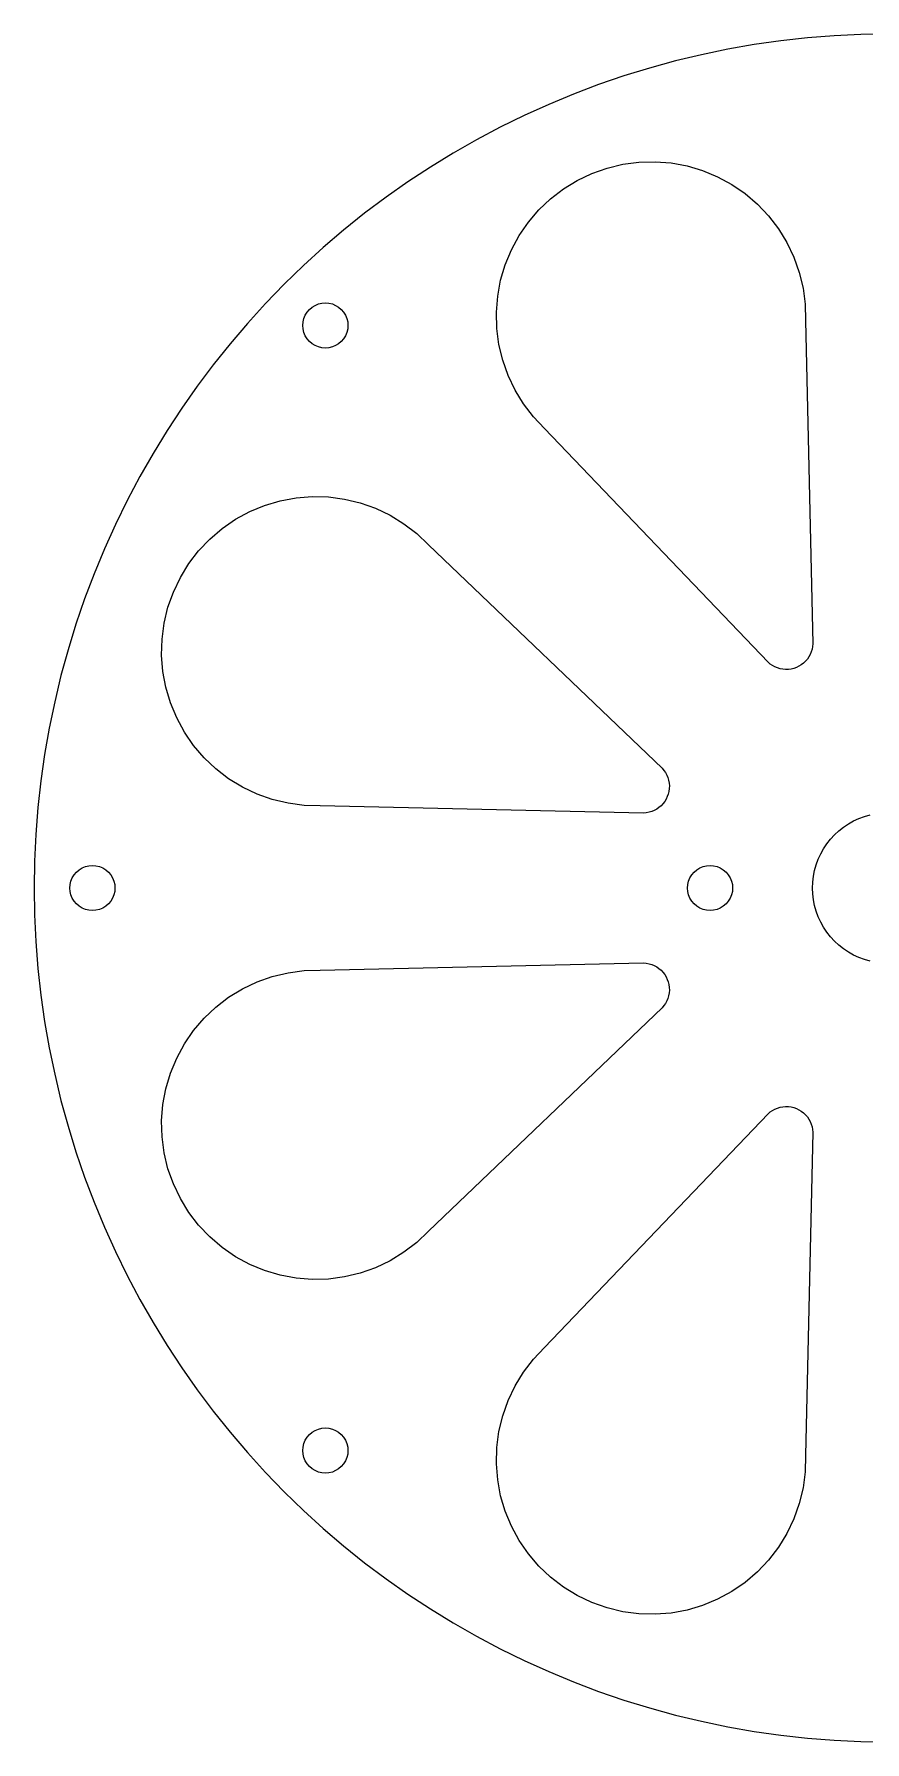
# Model space of a CAD drawing. Header units: metres. Extents: x -57 to 57, y -57 to 57.
# Drawn here: x -56.7 to -1.5, y -56.7 to 56.7 of the extents above; entities that cross this region are included whole.
import ezdxf

# ---------------------------------------------------------------- set-up
doc = ezdxf.new("R2010")
doc.units = ezdxf.units.M

msp = doc.modelspace()

# ---------------------------------------------------------------- linework, layer by layer
for p, q in [((0, 56.725), (-1.78177, 56.697)), ((-10.6292, 55.7202), (-12.3742, 55.3589)), ((-8.87373, 56.0266), (-10.6292, 55.7202)), ((-7.10953, 56.2777), (-8.87373, 56.0266)), ((-5.33829, 56.4733), (-7.10953, 56.2777)), ((-3.56178, 56.6131), (-5.33829, 56.4733)), ((-1.78177, 56.697), (-3.56178, 56.6131)), ((-15.8258, 54.4727), (-17.529, 53.9487)), ((-14.1069, 54.9429), (-15.8258, 54.4727)), ((-12.3742, 55.3589), (-14.1069, 54.9429)), ((-19.2149, 53.3715), (-20.8819, 52.7416)), ((-17.529, 53.9487), (-19.2149, 53.3715)), ((-20.8819, 52.7416), (-22.5282, 52.0596)), ((-24.1523, 51.3263), (-25.7526, 50.5423)), ((-22.5282, 52.0596), (-24.1523, 51.3263)), ((-25.7526, 50.5423), (-27.3275, 49.7085)), ((-28.8754, 48.8256), (-30.3948, 47.8945)), ((-27.3275, 49.7085), (-28.8754, 48.8256)), ((-30.3948, 47.8945), (-31.8842, 46.9161)), ((-19.6639, 47.473), (-18.6499, 47.832)), ((-18.6499, 47.832), (-17.604, 48.0832)), ((-17.604, 48.0832), (-16.5375, 48.2236)), ((-16.5375, 48.2236), (-15.4621, 48.2517)), ((-15.4621, 48.2517), (-14.3898, 48.1673)), ((-14.3898, 48.1673), (-13.3321, 47.9713)), ((-13.3321, 47.9713), (-12.3007, 47.6658)), ((-12.3007, 47.6658), (-11.3068, 47.2541)), ((-31.8842, 46.9161), (-33.3421, 45.8915)), ((-21.552, 46.4478), (-20.6349, 47.0099)), ((-20.6349, 47.0099), (-19.6639, 47.473)), ((-11.3068, 47.2541), (-10.3615, 46.7408)), ((-10.3615, 46.7408), (-9.47499, 46.1316)), ((-33.3421, 45.8915), (-34.7672, 44.8215)), ((-23.1857, 45.0525), (-22.4054, 45.793)), ((-22.4054, 45.793), (-21.552, 46.4478)), ((-9.47499, 46.1316), (-8.65701, 45.433)), ((-8.65701, 45.433), (-7.91655, 44.6527)), ((-34.7672, 44.8215), (-36.1579, 43.7074)), ((-23.8843, 44.2345), (-23.1857, 45.0525)), ((-7.91655, 44.6527), (-7.2617, 43.7993)), ((-36.1579, 43.7074), (-37.5129, 42.55)), ((-25.0069, 42.4027), (-24.4936, 43.348)), ((-24.4936, 43.348), (-23.8843, 44.2345)), ((-7.2617, 43.7993), (-6.69966, 42.8821)), ((-37.5129, 42.55), (-38.8309, 41.3507)), ((-25.4186, 41.4089), (-25.0069, 42.4027)), ((-6.69966, 42.8821), (-6.23656, 41.9112)), ((-38.8309, 41.3507), (-40.1106, 40.1106)), ((-25.7241, 40.3775), (-25.4186, 41.4089)), ((-6.23656, 41.9112), (-5.87749, 40.8972)), ((-5.87749, 40.8972), (-5.62636, 39.8512)), ((-40.1106, 40.1106), (-41.3507, 38.8309)), ((-25.9201, 39.3198), (-25.7241, 40.3775)), ((-5.62636, 39.8512), (-5.48596, 38.7847)), ((-41.3507, 38.8309), (-42.55, 37.5129)), ((-38.433, 38.433), (-38.254, 38.5859)), ((-38.254, 38.5859), (-38.0533, 38.7089)), ((-38.0533, 38.7089), (-37.8359, 38.7989)), ((-37.8359, 38.7989), (-37.607, 38.8539)), ((-37.607, 38.8539), (-37.3724, 38.8724)), ((-37.3724, 38.8724), (-37.1377, 38.8539)), ((-37.1377, 38.8539), (-36.9088, 38.7989)), ((-36.9088, 38.7989), (-36.6914, 38.7089)), ((-36.6914, 38.7089), (-36.4907, 38.5859)), ((-36.4907, 38.5859), (-36.3117, 38.433)), ((-26.0045, 38.2474), (-25.9201, 39.3198)), ((-5.48596, 38.7847), (-5.45779, 37.7094)), ((-42.55, 37.5129), (-43.7074, 36.1579)), ((-38.8724, 37.3724), (-38.8539, 37.607)), ((-38.8539, 37.607), (-38.7989, 37.8359)), ((-38.7989, 37.8359), (-38.7089, 38.0533)), ((-38.7089, 38.0533), (-38.5859, 38.254)), ((-38.5859, 38.254), (-38.433, 38.433)), ((-36.3117, 38.433), (-36.1588, 38.254)), ((-36.1588, 38.254), (-36.0358, 38.0533)), ((-36.0358, 38.0533), (-35.9458, 37.8359)), ((-35.9458, 37.8359), (-35.8908, 37.607)), ((-35.8908, 37.607), (-35.8724, 37.3724)), ((-25.9763, 37.1721), (-26.0045, 38.2474)), ((-5.45779, 37.7094), (-4.98077, 16.2303)), ((-38.8539, 37.1377), (-38.8724, 37.3724)), ((-38.7989, 36.9088), (-38.8539, 37.1377)), ((-38.7089, 36.6914), (-38.7989, 36.9088)), ((-38.5859, 36.4907), (-38.7089, 36.6914)), ((-38.433, 36.3117), (-38.5859, 36.4907)), ((-38.254, 36.1588), (-38.433, 36.3117)), ((-36.3117, 36.3117), (-36.4907, 36.1588)), ((-36.1588, 36.4907), (-36.3117, 36.3117)), ((-36.0358, 36.6914), (-36.1588, 36.4907)), ((-35.9458, 36.9088), (-36.0358, 36.6914)), ((-35.8908, 37.1377), (-35.9458, 36.9088)), ((-35.8724, 37.3724), (-35.8908, 37.1377)), ((-25.8359, 36.1056), (-25.9763, 37.1721)), ((-43.7074, 36.1579), (-44.8215, 34.7672)), ((-38.0533, 36.0358), (-38.254, 36.1588)), ((-37.8359, 35.9458), (-38.0533, 36.0358)), ((-37.607, 35.8908), (-37.8359, 35.9458)), ((-37.3724, 35.8724), (-37.607, 35.8908)), ((-37.1377, 35.8908), (-37.3724, 35.8724)), ((-36.9088, 35.9458), (-37.1377, 35.8908)), ((-36.6914, 36.0358), (-36.9088, 35.9458)), ((-36.4907, 36.1588), (-36.6914, 36.0358)), ((-25.5848, 35.0596), (-25.8359, 36.1056)), ((-44.8215, 34.7672), (-45.8915, 33.3421)), ((-25.2257, 34.0456), (-25.5848, 35.0596)), ((-24.7626, 33.0747), (-25.2257, 34.0456)), ((-45.8915, 33.3421), (-46.9161, 31.8842)), ((-24.2006, 32.1575), (-24.7626, 33.0747)), ((-46.9161, 31.8842), (-47.8945, 30.3948)), ((-23.5457, 31.3041), (-24.2006, 32.1575)), ((-22.8053, 30.5238), (-23.5457, 31.3041)), ((-47.8945, 30.3948), (-48.8256, 28.8754)), ((-7.95462, 14.9985), (-22.8053, 30.5238)), ((-48.8256, 28.8754), (-49.7085, 27.3275)), ((-49.7085, 27.3275), (-50.5423, 25.7526)), ((-50.5423, 25.7526), (-51.3263, 24.1523)), ((-43.348, 24.4936), (-42.4027, 25.0069)), ((-42.4027, 25.0069), (-41.4089, 25.4186)), ((-41.4089, 25.4186), (-40.3775, 25.7241)), ((-40.3775, 25.7241), (-39.3198, 25.9201)), ((-39.3198, 25.9201), (-38.2474, 26.0045)), ((-38.2474, 26.0045), (-37.1721, 25.9763)), ((-37.1721, 25.9763), (-36.1056, 25.8359)), ((-36.1056, 25.8359), (-35.0596, 25.5848)), ((-35.0596, 25.5848), (-34.0456, 25.2257)), ((-34.0456, 25.2257), (-33.0747, 24.7626)), ((-51.3263, 24.1523), (-52.0596, 22.5282)), ((-45.0525, 23.1857), (-44.2345, 23.8843)), ((-44.2345, 23.8843), (-43.348, 24.4936)), ((-33.0747, 24.7626), (-32.1575, 24.2006)), ((-32.1575, 24.2006), (-31.3041, 23.5457)), ((-45.793, 22.4054), (-45.0525, 23.1857)), ((-31.3041, 23.5457), (-30.5238, 22.8053)), ((-30.5238, 22.8053), (-14.9985, 7.95462)), ((-52.0596, 22.5282), (-52.7416, 20.8819)), ((-46.4478, 21.552), (-45.793, 22.4054)), ((-52.7416, 20.8819), (-53.3715, 19.2149)), ((-47.473, 19.6639), (-47.0099, 20.6349)), ((-47.0099, 20.6349), (-46.4478, 21.552)), ((-47.832, 18.6499), (-47.473, 19.6639)), ((-53.3715, 19.2149), (-53.9487, 17.529)), ((-48.0832, 17.604), (-47.832, 18.6499)), ((-53.9487, 17.529), (-54.4727, 15.8258)), ((-48.2236, 16.5375), (-48.0832, 17.604)), ((-48.2517, 15.4621), (-48.2236, 16.5375)), ((-4.99524, 16.0465), (-5.02884, 15.8652)), ((-4.98077, 16.2303), (-4.99524, 16.0465)), ((-54.4727, 15.8258), (-54.9429, 14.1069)), ((-48.1673, 14.3898), (-48.2517, 15.4621)), ((-7.81441, 14.8788), (-7.95462, 14.9985)), ((-7.66243, 14.7743), (-7.81441, 14.8788)), ((-7.50037, 14.6863), (-7.66243, 14.7743)), ((-5.74405, 14.8245), (-5.90129, 14.7282)), ((-5.59775, 14.9368), (-5.74405, 14.8245)), ((-5.46399, 15.0637), (-5.59775, 14.9368)), ((-5.34422, 15.2039), (-5.46399, 15.0637)), ((-5.23978, 15.3559), (-5.34422, 15.2039)), ((-5.15179, 15.518), (-5.23978, 15.3559)), ((-5.08122, 15.6884), (-5.15179, 15.518)), ((-5.02884, 15.8652), (-5.08122, 15.6884)), ((-54.9429, 14.1069), (-55.3589, 12.3742)), ((-47.9713, 13.3321), (-48.1673, 14.3898)), ((-7.33, 14.6157), (-7.50037, 14.6863)), ((-7.15318, 14.5634), (-7.33, 14.6157)), ((-6.97188, 14.5298), (-7.15318, 14.5634)), ((-6.78804, 14.5153), (-6.97188, 14.5298)), ((-6.6037, 14.5201), (-6.78804, 14.5153)), ((-6.42087, 14.5442), (-6.6037, 14.5201)), ((-6.24155, 14.5872), (-6.42087, 14.5442)), ((-6.06772, 14.6488), (-6.24155, 14.5872)), ((-5.90129, 14.7282), (-6.06772, 14.6488)), ((-47.6658, 12.3007), (-47.9713, 13.3321)), ((-55.3589, 12.3742), (-55.7202, 10.6292)), ((-47.2541, 11.3068), (-47.6658, 12.3007)), ((-55.7202, 10.6292), (-56.0266, 8.87373)), ((-46.7408, 10.3615), (-47.2541, 11.3068)), ((-46.1316, 9.47499), (-46.7408, 10.3615)), ((-45.433, 8.65701), (-46.1316, 9.47499)), ((-56.0266, 8.87373), (-56.2777, 7.10953)), ((-44.6527, 7.91655), (-45.433, 8.65701)), ((-14.9985, 7.95462), (-14.8788, 7.81441)), ((-56.2777, 7.10953), (-56.4733, 5.33829)), ((-43.7993, 7.2617), (-44.6527, 7.91655)), ((-42.8821, 6.69966), (-43.7993, 7.2617)), ((-14.8788, 7.81441), (-14.7743, 7.66243)), ((-14.7743, 7.66243), (-14.6863, 7.50037)), ((-14.6863, 7.50037), (-14.6157, 7.33)), ((-14.6157, 7.33), (-14.5634, 7.15318)), ((-14.5634, 7.15318), (-14.5298, 6.97188)), ((-14.5298, 6.97188), (-14.5153, 6.78804)), ((-41.9112, 6.23656), (-42.8821, 6.69966)), ((-40.8972, 5.87749), (-41.9112, 6.23656)), ((-39.8512, 5.62636), (-40.8972, 5.87749)), ((-14.8245, 5.74405), (-14.9368, 5.59775)), ((-14.7282, 5.90129), (-14.8245, 5.74405)), ((-14.6488, 6.06772), (-14.7282, 5.90129)), ((-14.5872, 6.24155), (-14.6488, 6.06772)), ((-14.5442, 6.42087), (-14.5872, 6.24155)), ((-14.5201, 6.6037), (-14.5442, 6.42087)), ((-14.5153, 6.78804), (-14.5201, 6.6037)), ((-56.4733, 5.33829), (-56.6131, 3.56178)), ((-38.7847, 5.48596), (-39.8512, 5.62636)), ((-37.7094, 5.45779), (-38.7847, 5.48596)), ((-16.2303, 4.98077), (-37.7094, 5.45779)), ((-16.0465, 4.99524), (-16.2303, 4.98077)), ((-15.8652, 5.02884), (-16.0465, 4.99524)), ((-15.6884, 5.08122), (-15.8652, 5.02884)), ((-15.518, 5.15179), (-15.6884, 5.08122)), ((-15.3559, 5.23978), (-15.518, 5.15179)), ((-15.2039, 5.34422), (-15.3559, 5.23978)), ((-15.0637, 5.46399), (-15.2039, 5.34422)), ((-14.9368, 5.59775), (-15.0637, 5.46399)), ((-2.26994, 4.45503), (-1.91341, 4.61938)), ((-1.91341, 4.61938), (-1.54507, 4.75528)), ((-1.54507, 4.75528), (-1.16722, 4.86185)), ((-56.6131, 3.56178), (-56.697, 1.78177)), ((-3.80202, 3.24724), (-3.53552, 3.53552)), ((-3.53552, 3.53552), (-3.24724, 3.80202)), ((-3.24724, 3.80202), (-2.93892, 4.04507)), ((-2.93892, 4.04507), (-2.61249, 4.2632)), ((-2.61249, 4.2632), (-2.26994, 4.45503)), ((-4.61938, 1.91341), (-4.45503, 2.26994)), ((-4.45503, 2.26994), (-4.2632, 2.61249)), ((-4.2632, 2.61249), (-4.04507, 2.93892)), ((-4.04507, 2.93892), (-3.80202, 3.24724)), ((-56.697, 1.78177), (-56.725, 0)), ((-53.9131, 1.06065), (-53.7342, 1.21352)), ((-53.7342, 1.21352), (-53.5335, 1.3365)), ((-53.5335, 1.3365), (-53.316, 1.42657)), ((-53.316, 1.42657), (-53.0871, 1.48152)), ((-53.0871, 1.48152), (-52.8525, 1.5)), ((-52.8525, 1.5), (-52.6178, 1.48152)), ((-52.6178, 1.48152), (-52.389, 1.42657)), ((-52.389, 1.42657), (-52.1715, 1.3365)), ((-52.1715, 1.3365), (-51.9708, 1.21352)), ((-51.9708, 1.21352), (-51.7918, 1.06065)), ((-12.8694, 1.06065), (-12.6904, 1.21352)), ((-12.6904, 1.21352), (-12.4897, 1.3365)), ((-12.4897, 1.3365), (-12.2723, 1.42657)), ((-12.2723, 1.42657), (-12.0434, 1.48152)), ((-12.0434, 1.48152), (-11.8087, 1.5)), ((-11.8087, 1.5), (-11.5741, 1.48152)), ((-11.5741, 1.48152), (-11.3452, 1.42657)), ((-11.3452, 1.42657), (-11.1278, 1.3365)), ((-11.1278, 1.3365), (-10.9271, 1.21352)), ((-10.9271, 1.21352), (-10.7481, 1.06065)), ((-4.93843, 0.782166), (-4.86185, 1.16722)), ((-4.86185, 1.16722), (-4.75528, 1.54507)), ((-4.75528, 1.54507), (-4.61938, 1.91341)), ((-56.725, 0), (-56.697, -1.78177)), ((-54.3525, 0), (-54.334, 0.23465)), ((-54.334, -0.23465), (-54.3525, 0)), ((-54.334, 0.23465), (-54.2791, 0.463516)), ((-54.2791, 0.463516), (-54.189, 0.680984)), ((-54.189, 0.680984), (-54.066, 0.881668)), ((-54.066, 0.881668), (-53.9131, 1.06065)), ((-51.7918, 1.06065), (-51.639, 0.881668)), ((-51.639, 0.881668), (-51.516, 0.680984)), ((-51.516, 0.680984), (-51.4259, 0.463516)), ((-51.4259, 0.463516), (-51.371, 0.23465)), ((-51.371, 0.23465), (-51.3525, 0)), ((-51.3525, 0), (-51.371, -0.23465)), ((-13.3087, 0), (-13.2903, 0.23465)), ((-13.2903, -0.23465), (-13.3087, 0)), ((-13.2903, 0.23465), (-13.2353, 0.463516)), ((-13.2353, 0.463516), (-13.1452, 0.680984)), ((-13.1452, 0.680984), (-13.0223, 0.881668)), ((-13.0223, 0.881668), (-12.8694, 1.06065)), ((-10.7481, 1.06065), (-10.5952, 0.881668)), ((-10.5952, 0.881668), (-10.4722, 0.680984)), ((-10.4722, 0.680984), (-10.3822, 0.463516)), ((-10.3822, 0.463516), (-10.3272, 0.23465)), ((-10.3272, 0.23465), (-10.3087, 0)), ((-10.3087, 0), (-10.3272, -0.23465)), ((-5, 0), (-4.98457, 0.392288)), ((-4.98457, -0.392288), (-5, 0)), ((-4.98457, 0.392288), (-4.93843, 0.782166)), ((-54.2791, -0.463516), (-54.334, -0.23465)), ((-54.189, -0.680984), (-54.2791, -0.463516)), ((-54.066, -0.881668), (-54.189, -0.680984)), ((-53.9131, -1.06065), (-54.066, -0.881668)), ((-53.7342, -1.21352), (-53.9131, -1.06065)), ((-51.7918, -1.06065), (-51.9708, -1.21352)), ((-51.639, -0.881668), (-51.7918, -1.06065)), ((-51.516, -0.680984), (-51.639, -0.881668)), ((-51.4259, -0.463516), (-51.516, -0.680984)), ((-51.371, -0.23465), (-51.4259, -0.463516)), ((-13.2353, -0.463516), (-13.2903, -0.23465)), ((-13.1452, -0.680984), (-13.2353, -0.463516)), ((-13.0223, -0.881668), (-13.1452, -0.680984)), ((-12.8694, -1.06065), (-13.0223, -0.881668)), ((-12.6904, -1.21352), (-12.8694, -1.06065)), ((-10.7481, -1.06065), (-10.9271, -1.21352)), ((-10.5952, -0.881668), (-10.7481, -1.06065)), ((-10.4722, -0.680984), (-10.5952, -0.881668)), ((-10.3822, -0.463516), (-10.4722, -0.680984)), ((-10.3272, -0.23465), (-10.3822, -0.463516)), ((-4.93843, -0.782166), (-4.98457, -0.392288)), ((-4.86185, -1.16722), (-4.93843, -0.782166)), ((-56.697, -1.78177), (-56.6131, -3.56178)), ((-53.5335, -1.3365), (-53.7342, -1.21352)), ((-53.316, -1.42657), (-53.5335, -1.3365)), ((-53.0871, -1.48152), (-53.316, -1.42657)), ((-52.8525, -1.49998), (-53.0871, -1.48152)), ((-52.6178, -1.48152), (-52.8525, -1.49998)), ((-52.389, -1.42657), (-52.6178, -1.48152)), ((-52.1715, -1.3365), (-52.389, -1.42657)), ((-51.9708, -1.21352), (-52.1715, -1.3365)), ((-12.4897, -1.3365), (-12.6904, -1.21352)), ((-12.2723, -1.42657), (-12.4897, -1.3365)), ((-12.0434, -1.48152), (-12.2723, -1.42657)), ((-11.8087, -1.49998), (-12.0434, -1.48152)), ((-11.5741, -1.48152), (-11.8087, -1.49998)), ((-11.3452, -1.42657), (-11.5741, -1.48152)), ((-11.1278, -1.3365), (-11.3452, -1.42657)), ((-10.9271, -1.21352), (-11.1278, -1.3365)), ((-4.75528, -1.54507), (-4.86185, -1.16722)), ((-4.61938, -1.91341), (-4.75528, -1.54507)), ((-4.45503, -2.26994), (-4.61938, -1.91341)), ((-4.2632, -2.61249), (-4.45503, -2.26994)), ((-4.04507, -2.93892), (-4.2632, -2.61249)), ((-3.80202, -3.24724), (-4.04507, -2.93892)), ((-3.53552, -3.53552), (-3.80202, -3.24724)), ((-56.6131, -3.56178), (-56.4733, -5.33829)), ((-3.24724, -3.80202), (-3.53552, -3.53552)), ((-2.93892, -4.04507), (-3.24724, -3.80202)), ((-2.61249, -4.2632), (-2.93892, -4.04507)), ((-2.26994, -4.45503), (-2.61249, -4.2632)), ((-1.91341, -4.61938), (-2.26994, -4.45503)), ((-56.4733, -5.33829), (-56.2777, -7.10953)), ((-40.8972, -5.87749), (-39.8512, -5.62636)), ((-39.8512, -5.62636), (-38.7847, -5.48596)), ((-38.7847, -5.48596), (-37.7094, -5.45779)), ((-37.7094, -5.45779), (-16.2303, -4.98077)), ((-16.2303, -4.98077), (-16.0465, -4.99524)), ((-16.0465, -4.99524), (-15.8652, -5.02884)), ((-15.8652, -5.02884), (-15.6884, -5.08122)), ((-15.6884, -5.08122), (-15.518, -5.15179)), ((-15.518, -5.15179), (-15.3559, -5.23978)), ((-15.3559, -5.23978), (-15.2039, -5.34422)), ((-15.2039, -5.34422), (-15.0637, -5.46399)), ((-15.0637, -5.46399), (-14.9368, -5.59775)), ((-14.9368, -5.59775), (-14.8245, -5.74405)), ((-1.54507, -4.75528), (-1.91341, -4.61938)), ((-1.16722, -4.86185), (-1.54507, -4.75528)), ((-43.7993, -7.2617), (-42.8821, -6.69966)), ((-42.8821, -6.69966), (-41.9112, -6.23656)), ((-41.9112, -6.23656), (-40.8972, -5.87749)), ((-14.8245, -5.74405), (-14.7282, -5.90129)), ((-14.7282, -5.90129), (-14.6488, -6.06772)), ((-14.6488, -6.06772), (-14.5872, -6.24155)), ((-14.5872, -6.24155), (-14.5442, -6.42087)), ((-14.5442, -6.42087), (-14.5201, -6.6037)), ((-14.5153, -6.78804), (-14.5298, -6.97188)), ((-14.5201, -6.6037), (-14.5153, -6.78804)), ((-56.2777, -7.10953), (-56.0266, -8.87373)), ((-45.433, -8.65701), (-44.6527, -7.91655)), ((-44.6527, -7.91655), (-43.7993, -7.2617)), ((-14.8788, -7.81441), (-14.9985, -7.95462)), ((-14.7743, -7.66243), (-14.8788, -7.81441)), ((-14.6863, -7.50037), (-14.7743, -7.66243)), ((-14.6157, -7.33), (-14.6863, -7.50037)), ((-14.5634, -7.15318), (-14.6157, -7.33)), ((-14.5298, -6.97188), (-14.5634, -7.15318)), ((-56.0266, -8.87373), (-55.7202, -10.6292)), ((-46.1316, -9.47499), (-45.433, -8.65701)), ((-14.9985, -7.95462), (-30.5238, -22.8053)), ((-46.7408, -10.3615), (-46.1316, -9.47499)), ((-55.7202, -10.6292), (-55.3589, -12.3742)), ((-47.6658, -12.3007), (-47.2541, -11.3068)), ((-47.2541, -11.3068), (-46.7408, -10.3615)), ((-55.3589, -12.3742), (-54.9429, -14.1069)), ((-47.9713, -13.3321), (-47.6658, -12.3007)), ((-48.1673, -14.3898), (-47.9713, -13.3321)), ((-54.9429, -14.1069), (-54.4727, -15.8258)), ((-48.2517, -15.4621), (-48.1673, -14.3898)), ((-7.66243, -14.7743), (-7.50037, -14.6863)), ((-7.50037, -14.6863), (-7.33, -14.6157)), ((-7.33, -14.6157), (-7.15318, -14.5634)), ((-7.15318, -14.5634), (-6.97188, -14.5298)), ((-6.97188, -14.5298), (-6.78804, -14.5153)), ((-6.78804, -14.5153), (-6.6037, -14.5201)), ((-6.6037, -14.5201), (-6.42087, -14.5442)), ((-6.42087, -14.5442), (-6.24155, -14.5872)), ((-6.24155, -14.5872), (-6.06772, -14.6488)), ((-6.06772, -14.6488), (-5.90129, -14.7282)), ((-5.90129, -14.7282), (-5.74405, -14.8245)), ((-54.4727, -15.8258), (-53.9487, -17.529)), ((-48.2236, -16.5375), (-48.2517, -15.4621)), ((-22.8053, -30.5238), (-7.95462, -14.9985)), ((-7.95462, -14.9985), (-7.81441, -14.8788)), ((-7.81441, -14.8788), (-7.66243, -14.7743)), ((-5.74405, -14.8245), (-5.59775, -14.9368)), ((-5.59775, -14.9368), (-5.46399, -15.0637)), ((-5.46399, -15.0637), (-5.34422, -15.2039)), ((-5.34422, -15.2039), (-5.23978, -15.3559)), ((-5.23978, -15.3559), (-5.15179, -15.518)), ((-5.15179, -15.518), (-5.08122, -15.6884)), ((-5.08122, -15.6884), (-5.02884, -15.8652)), ((-5.02884, -15.8652), (-4.99524, -16.0465)), ((-48.0832, -17.604), (-48.2236, -16.5375)), ((-4.98077, -16.2303), (-5.45779, -37.7094)), ((-4.99524, -16.0465), (-4.98077, -16.2303)), ((-53.9487, -17.529), (-53.3715, -19.2149)), ((-47.832, -18.6499), (-48.0832, -17.604)), ((-53.3715, -19.2149), (-52.7416, -20.8819)), ((-47.473, -19.6639), (-47.832, -18.6499)), ((-47.0099, -20.6349), (-47.473, -19.6639)), ((-52.7416, -20.8819), (-52.0596, -22.5282)), ((-46.4478, -21.552), (-47.0099, -20.6349)), ((-45.793, -22.4054), (-46.4478, -21.552)), ((-52.0596, -22.5282), (-51.3263, -24.1523)), ((-45.0525, -23.1857), (-45.793, -22.4054)), ((-44.2345, -23.8843), (-45.0525, -23.1857)), ((-31.3041, -23.5457), (-32.1575, -24.2006)), ((-30.5238, -22.8053), (-31.3041, -23.5457)), ((-51.3263, -24.1523), (-50.5423, -25.7526)), ((-43.348, -24.4936), (-44.2345, -23.8843)), ((-42.4027, -25.0069), (-43.348, -24.4936)), ((-33.0747, -24.7626), (-34.0456, -25.2257)), ((-32.1575, -24.2006), (-33.0747, -24.7626)), ((-50.5423, -25.7526), (-49.7085, -27.3275)), ((-41.4089, -25.4186), (-42.4027, -25.0069)), ((-40.3775, -25.7241), (-41.4089, -25.4186)), ((-39.3198, -25.9201), (-40.3775, -25.7241)), ((-38.2474, -26.0045), (-39.3198, -25.9201)), ((-37.1721, -25.9763), (-38.2474, -26.0045)), ((-36.1056, -25.8359), (-37.1721, -25.9763)), ((-35.0596, -25.5848), (-36.1056, -25.8359)), ((-34.0456, -25.2257), (-35.0596, -25.5848)), ((-49.7085, -27.3275), (-48.8256, -28.8754)), ((-48.8256, -28.8754), (-47.8945, -30.3948)), ((-47.8945, -30.3948), (-46.9161, -31.8842)), ((-23.5457, -31.3041), (-22.8053, -30.5238)), ((-24.2006, -32.1575), (-23.5457, -31.3041)), ((-46.9161, -31.8842), (-45.8915, -33.3421)), ((-24.7626, -33.0747), (-24.2006, -32.1575)), ((-45.8915, -33.3421), (-44.8215, -34.7672)), ((-25.2257, -34.0456), (-24.7626, -33.0747)), ((-44.8215, -34.7672), (-43.7074, -36.1579)), ((-25.8359, -36.1056), (-25.5848, -35.0596)), ((-25.5848, -35.0596), (-25.2257, -34.0456)), ((-43.7074, -36.1579), (-42.55, -37.5129)), ((-38.433, -36.3117), (-38.254, -36.1588)), ((-38.254, -36.1588), (-38.0533, -36.0358)), ((-38.0533, -36.0358), (-37.8359, -35.9458)), ((-37.8359, -35.9458), (-37.607, -35.8908)), ((-37.607, -35.8908), (-37.3724, -35.8724)), ((-37.3724, -35.8724), (-37.1377, -35.8908)), ((-37.1377, -35.8908), (-36.9088, -35.9458)), ((-36.9088, -35.9458), (-36.6914, -36.0358)), ((-36.6914, -36.0358), (-36.4907, -36.1588)), ((-36.4907, -36.1588), (-36.3117, -36.3117)), ((-25.9763, -37.1721), (-25.8359, -36.1056)), ((-38.8724, -37.3724), (-38.8539, -37.1377)), ((-38.8539, -37.607), (-38.8724, -37.3724)), ((-38.8539, -37.1377), (-38.7989, -36.9088)), ((-38.7989, -36.9088), (-38.7089, -36.6914)), ((-38.7089, -36.6914), (-38.5859, -36.4907)), ((-38.5859, -36.4907), (-38.433, -36.3117)), ((-36.3117, -36.3117), (-36.1588, -36.4907)), ((-36.1588, -36.4907), (-36.0358, -36.6914)), ((-36.0358, -36.6914), (-35.9458, -36.9088)), ((-35.9458, -36.9088), (-35.8908, -37.1377)), ((-35.8908, -37.1377), (-35.8724, -37.3724)), ((-35.8724, -37.3724), (-35.8908, -37.607)), ((-26.0045, -38.2474), (-25.9763, -37.1721)), ((-42.55, -37.5129), (-41.3507, -38.8309)), ((-38.7989, -37.8359), (-38.8539, -37.607)), ((-38.7089, -38.0533), (-38.7989, -37.8359)), ((-38.5859, -38.254), (-38.7089, -38.0533)), ((-38.433, -38.433), (-38.5859, -38.254)), ((-38.254, -38.5859), (-38.433, -38.433)), ((-36.3117, -38.433), (-36.4907, -38.5859)), ((-36.1588, -38.254), (-36.3117, -38.433)), ((-36.0358, -38.0533), (-36.1588, -38.254)), ((-35.9458, -37.8359), (-36.0358, -38.0533)), ((-35.8908, -37.607), (-35.9458, -37.8359)), ((-25.9201, -39.3198), (-26.0045, -38.2474)), ((-5.45779, -37.7094), (-5.48596, -38.7847)), ((-41.3507, -38.8309), (-40.1106, -40.1106)), ((-38.0533, -38.7089), (-38.254, -38.5859)), ((-37.8359, -38.7989), (-38.0533, -38.7089)), ((-37.607, -38.8539), (-37.8359, -38.7989)), ((-37.3724, -38.8724), (-37.607, -38.8539)), ((-37.1377, -38.8539), (-37.3724, -38.8724)), ((-36.9088, -38.7989), (-37.1377, -38.8539)), ((-36.6914, -38.7089), (-36.9088, -38.7989)), ((-36.4907, -38.5859), (-36.6914, -38.7089)), ((-25.7241, -40.3775), (-25.9201, -39.3198)), ((-5.48596, -38.7847), (-5.62636, -39.8512)), ((-40.1106, -40.1106), (-38.8309, -41.3507)), ((-25.4186, -41.4089), (-25.7241, -40.3775)), ((-5.62636, -39.8512), (-5.87749, -40.8972)), ((-38.8309, -41.3507), (-37.5129, -42.55)), ((-25.0069, -42.4027), (-25.4186, -41.4089)), ((-6.23656, -41.9112), (-6.69966, -42.8821)), ((-5.87749, -40.8972), (-6.23656, -41.9112)), ((-37.5129, -42.55), (-36.1579, -43.7074)), ((-24.4936, -43.348), (-25.0069, -42.4027)), ((-6.69966, -42.8821), (-7.2617, -43.7993)), ((-36.1579, -43.7074), (-34.7672, -44.8215)), ((-23.8843, -44.2345), (-24.4936, -43.348)), ((-23.1857, -45.0525), (-23.8843, -44.2345)), ((-7.2617, -43.7993), (-7.91655, -44.6527)), ((-34.7672, -44.8215), (-33.3421, -45.8915)), ((-22.4054, -45.793), (-23.1857, -45.0525)), ((-7.91655, -44.6527), (-8.65701, -45.433)), ((-33.3421, -45.8915), (-31.8842, -46.9161)), ((-21.552, -46.4478), (-22.4054, -45.793)), ((-20.6349, -47.0099), (-21.552, -46.4478)), ((-9.47499, -46.1316), (-10.3615, -46.7408)), ((-8.65701, -45.433), (-9.47499, -46.1316)), ((-31.8842, -46.9161), (-30.3948, -47.8945)), ((-19.6639, -47.473), (-20.6349, -47.0099)), ((-18.6499, -47.832), (-19.6639, -47.473)), ((-11.3068, -47.2541), (-12.3007, -47.6658)), ((-10.3615, -46.7408), (-11.3068, -47.2541)), ((-30.3948, -47.8945), (-28.8754, -48.8256)), ((-17.604, -48.0832), (-18.6499, -47.832)), ((-16.5375, -48.2236), (-17.604, -48.0832)), ((-15.4621, -48.2517), (-16.5375, -48.2236)), ((-14.3898, -48.1673), (-15.4621, -48.2517)), ((-13.3321, -47.9713), (-14.3898, -48.1673)), ((-12.3007, -47.6658), (-13.3321, -47.9713)), ((-28.8754, -48.8256), (-27.3275, -49.7085)), ((-27.3275, -49.7085), (-25.7526, -50.5423)), ((-25.7526, -50.5423), (-24.1523, -51.3263)), ((-24.1523, -51.3263), (-22.5282, -52.0596)), ((-22.5282, -52.0596), (-20.8819, -52.7416)), ((-20.8819, -52.7416), (-19.2149, -53.3715)), ((-19.2149, -53.3715), (-17.529, -53.9487)), ((-17.529, -53.9487), (-15.8258, -54.4727)), ((-15.8258, -54.4727), (-14.1069, -54.9429)), ((-14.1069, -54.9429), (-12.3742, -55.3589)), ((-12.3742, -55.3589), (-10.6292, -55.7202)), ((-10.6292, -55.7202), (-8.87373, -56.0266)), ((-8.87373, -56.0266), (-7.10953, -56.2777)), ((-7.10953, -56.2777), (-5.33829, -56.4733)), ((-5.33829, -56.4733), (-3.56178, -56.6131)), ((-3.56178, -56.6131), (-1.78177, -56.697)), ((-1.78177, -56.697), (0, -56.725))]:
    msp.add_line(p, q)

doc.saveas('drawing.dxf')
